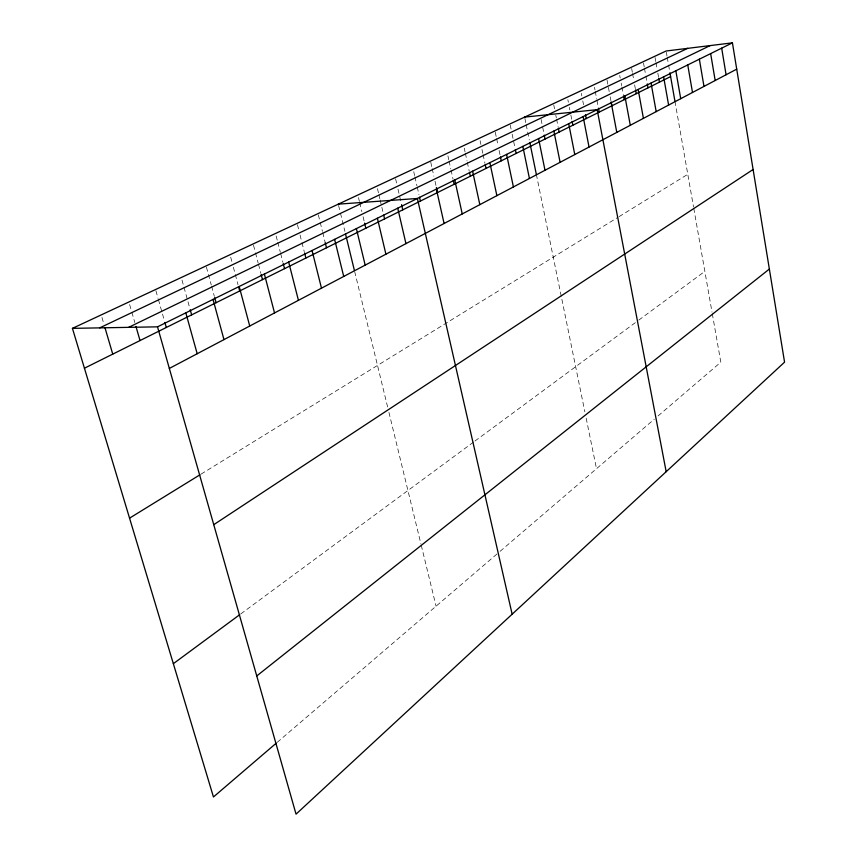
<?xml version="1.0" encoding="UTF-8"?>
<svg xmlns="http://www.w3.org/2000/svg" width="857" height="857" viewBox="0 0 857 857"><rect width="100%" height="100%" fill="white"/><g stroke="black" fill="none" stroke-linecap="round" stroke-linejoin="round"><path stroke-width="0.64" stroke-dasharray="4.29 3.21" d="M277.261 742.291L499.138 552.144M500.102 551.319L654.287 419.191M658.112 415.913L720.812 362.179L712.231 313.351M240.806 613.891L473.932 441.794M475.003 441.001L637.79 320.839M638.786 320.111L704.85 271.337M201.106 474.082L617.961 217.324M619.097 216.617L687.785 174.303M101.951 317.444L103.815 323.764M129.632 304.556L131.485 310.984M131.86 312.269L134.828 322.553M155.92 290.78L158.074 298.375M158.427 299.639L164.512 321.15M181.995 280.078L189.847 308.434M206.43 267.18L211.261 284.952M211.604 286.217L214.357 296.372M230.704 257.229L232.033 262.231M233.361 267.223L238.021 284.717M253.49 245.198L255.161 251.572M255.493 252.847L258.161 263.045M258.493 264.32L260.828 273.254M276.158 235.996L277.443 241.021M277.764 242.274L280.346 252.322M280.668 253.586L282.928 262.381M297.443 224.673L298.739 229.805M300.036 234.947L301.653 241.363M301.975 242.649L304.246 251.637M318.343 214.882L319.918 221.213M320.229 222.477L322.425 231.336M322.735 232.601L325.242 242.724M338.59 205.455L340.165 211.936M340.486 213.232L344.9 231.369M354.691 271.626L387.707 407.364M388.939 412.421L420.937 543.981M421.248 545.245L436.074 606.188M358.494 197.56L359.404 201.395M359.715 202.67L361.858 211.615M363.079 216.725L364.3 221.834M377.476 188.647L378.655 193.682M378.955 194.946L379.844 198.728M380.133 199.992L383.1 212.59M395.602 178.813L396.791 183.987M397.991 189.151L401.28 203.377M413.738 171.721L414.617 175.556M414.906 176.831L416.93 185.755M417.23 187.03L418.966 194.678M430.782 162.337L431.907 167.372M432.185 168.625L433.878 176.178M435.013 181.213L436.138 186.248M447.9 155.803L448.757 159.681M449.047 160.977L450.75 168.743M451.039 170.029L453.032 179.092M464.237 148.132L465.062 151.957M465.34 153.242L467.001 160.902M467.279 162.177L469.218 171.121M480.102 140.677L480.906 144.458M481.988 149.504L482.791 153.285M483.069 154.549L484.955 163.376M495.271 132.246L496.364 137.441M496.642 138.738L498.013 145.229M499.106 150.436L500.199 155.631M510.279 125.208L511.083 129.064M512.143 134.195L515.068 148.304M524.88 118.373L525.919 123.44M526.177 124.704L529.283 139.916M536.343 174.421L584.87 411.821M586.177 418.227L596.504 468.704M541.11 119.423L542.427 125.968M542.685 127.275L544.002 133.821M553.761 104.908L554.533 108.785M555.807 115.245L556.322 117.827M556.579 119.123L558.121 126.879M567.859 99.691L568.362 102.24M569.359 107.35L569.862 109.9M570.858 115.009L571.855 120.119M581.335 93.359L581.828 95.877M582.792 100.922L583.531 104.704M594.479 87.307L594.983 89.921M595.229 91.228L596.718 99.058M596.965 100.365L598.207 106.889M607.024 80.012L609.209 91.624M610.173 96.787L610.902 100.655M619.729 75.437L620.2 77.998M621.143 83.097L621.614 85.646M621.85 86.921L623.275 94.57M631.641 68.474L632.337 72.256M632.562 73.52L633.719 79.819M634.641 84.864L635.326 88.646M643.5 62.979L644.218 66.91M644.453 68.217L645.632 74.763M645.867 76.069L647.046 82.615M655.059 57.569L655.755 61.447M655.98 62.743L656.901 67.917M657.822 73.091L658.519 76.98M666.339 52.277L667.014 56.123M667.239 57.398L668.364 63.793M668.589 65.078L669.713 71.474M674.962 101.362L693.538 207.03M693.774 208.337L712.006 312.087"/><path stroke-width="1.29" d="M276.254 743.158L213.457 796.967L72.438 328.36L666.114 51.002L732.424 42.85L784.562 362.157L296.04 814.15L157.517 326.838L72.438 328.36M256.757 675.948L769.361 269.044M173.35 663.682L239.735 614.673M213.757 524.677L753.099 169.493M129.557 518.153L199.981 474.778M169.332 368.435L736.72 69.149M84.436 368.21L670.613 76.594M157.517 326.838L732.424 42.85M128.625 327.353L710.164 45.582M99.712 327.867L687.625 48.356M524.623 117.098L597.168 109.664L666.168 471.693M338.279 204.159L417.37 198.481L512.143 614.201M104.929 327.567L112.749 354.123M135.942 326.41L140.023 340.55M164.865 322.414L166.301 327.481M190.211 309.72L191.636 314.873M185.819 312.859L197.185 353.737M213.029 299.414L223.966 339.618M214.7 297.636L216.082 302.714M239.199 286.484L249.73 326.024M238.685 287.224L239.692 290.973M261.16 274.529L262.488 279.628M264.395 274.047L274.529 312.944M283.249 263.635L284.535 268.659M288.659 262.06L298.429 300.336M304.567 252.911L305.863 258.053M312.044 250.501L321.482 288.177M325.242 242.724L326.496 247.791M334.605 239.36L343.711 276.447M345.521 233.961L354.37 270.341M356.373 228.605L365.178 265.134M364.6 223.109L365.821 228.219M377.401 218.224L385.907 254.197M383.69 215.107L384.579 218.889M401.579 204.673L402.769 209.836M397.723 208.187L405.95 243.624M419.544 197.239L420.412 201.063M436.417 187.501L437.541 192.536M436.374 189.086L444.087 223.506M453.321 180.388L454.178 184.266M454.778 180.002L462.244 213.929M469.497 172.396L470.332 176.231M472.593 171.196L479.834 204.652M485.223 164.64L486.026 168.422M489.861 162.669L496.878 195.664M500.467 156.927L501.291 160.827M506.594 154.399L513.407 186.944M515.336 149.589L516.139 153.446M522.824 146.386L529.433 178.481M529.808 142.455L536.343 174.421M544.27 135.127L545.063 139.048M538.582 138.598L544.998 170.275M553.868 131.046L560.103 162.305M558.378 128.164L559.15 132.042M568.716 123.719L574.779 154.571M572.112 121.394L572.862 125.229M585.47 114.795L586.209 118.587M583.146 116.584L589.038 147.04M598.465 108.196L599.204 112.117M611.148 101.94L611.877 105.818M611.212 102.722L616.794 132.406M624.871 95.984L630.291 125.283M623.51 95.845L624.217 99.669M638.144 89.428L643.414 118.362M635.562 89.91L636.248 93.692M651.052 83.043L656.183 111.624M647.281 83.922L647.988 87.843M663.618 76.841L668.61 105.068M658.744 78.266L659.44 82.154M669.938 72.749L674.962 101.362M675.841 70.799L680.715 98.684M687.753 64.918L692.499 92.47M699.355 59.187L703.983 86.418M710.657 53.605L715.167 80.515M721.68 48.153L726.083 74.763"/></g></svg>
